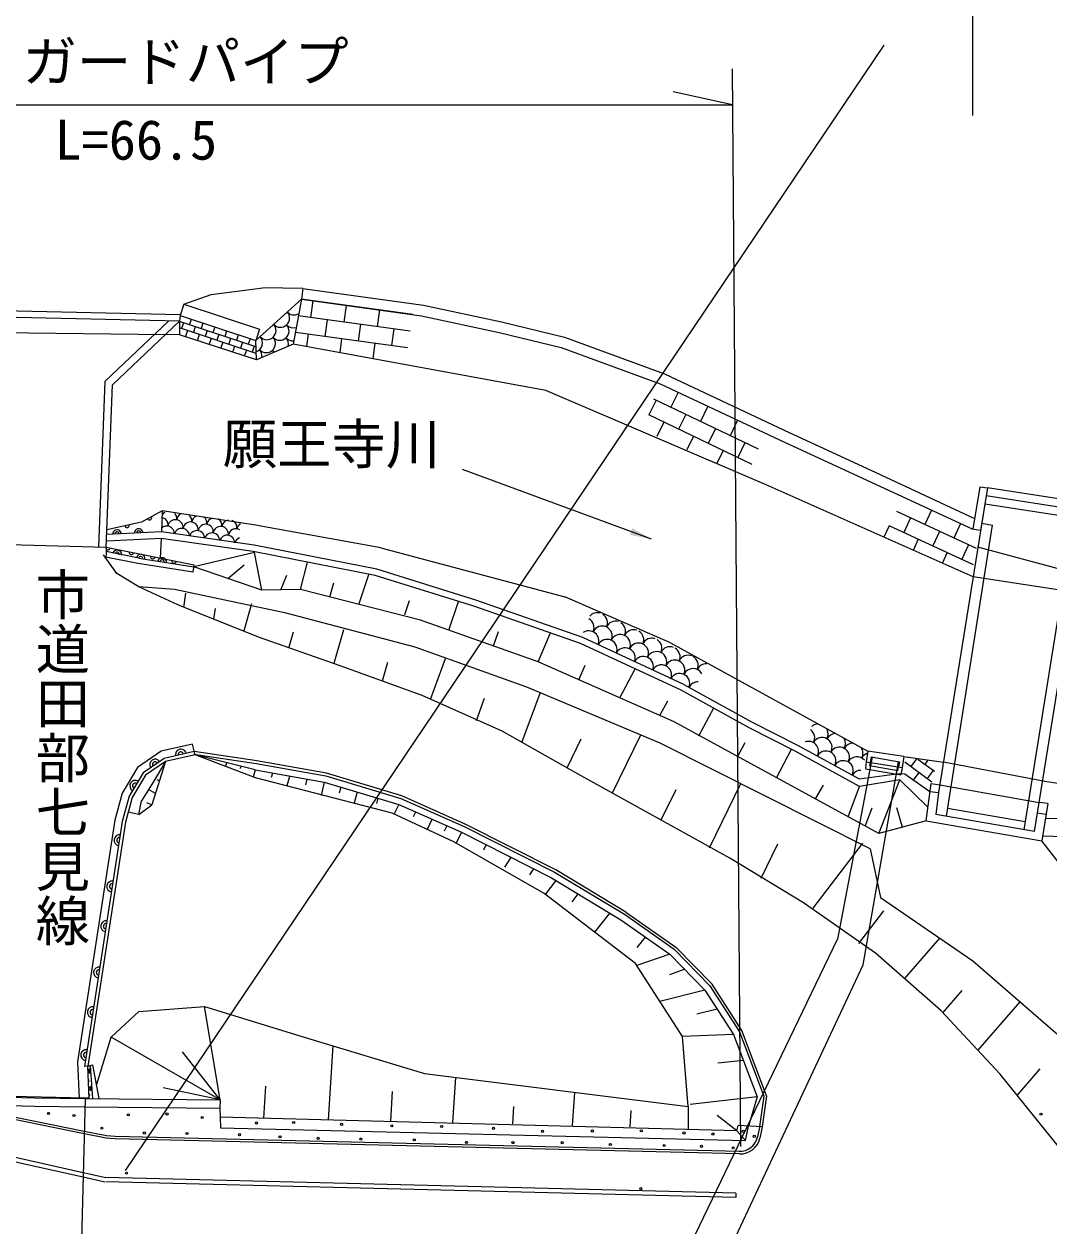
# Model space of a CAD drawing. Units: millimetres, scale not verified. Extents: x 40000 to 680000, y 20000 to 380000.
# Drawn here: x 373001 to 420149, y 290138 to 345424 of the extents above; entities that cross this region are included whole.
import ezdxf
from ezdxf.enums import TextEntityAlignment as Align

# ---------------------------------------------------------------- set-up
doc = ezdxf.new("R2010")
doc.units = ezdxf.units.MM
doc.header["$LTSCALE"] = 1000
for name, color, linetype, lineweight in [('M-BGD', 7, 'Continuous', 25), ('M-BMK-HTXT', 7, 'Continuous', 13), ('M-STR-HTXT', 7, 'Continuous', 13), ('M-STR-STR1', 1, 'Continuous', 13), ('M-STR-STRC', 7, 'Continuous', 13)]:
    doc.layers.add(name, color=color, linetype=linetype, lineweight=lineweight)
doc.styles.add('@ＭＳ ゴシック', font='')
doc.styles.add('ＭＳ ゴシック', font='')
doc.styles.get('@ＭＳ ゴシック').set_extended_font_data('@MS Gothic')
doc.styles.get('ＭＳ ゴシック').set_extended_font_data('MS Gothic')

msp = doc.modelspace()

# ---------------------------------------------------------------- hatches: boundary and pattern name
at = {"layer": 'M-BGD'}
msp.add_hatch(color=256, dxfattribs=at).paths.add_polyline_path([(400872, 321923), (401868, 321734), (400987, 322236)])

# ---------------------------------------------------------------- linework, layer by layer
for p, q in [((380354, 332536), (381602, 332983)), ((381602, 332983), (383982, 333290)), ((385826, 333266), (383982, 333290)), ((385826, 333266), (385758, 332771)), ((385826, 333266), (391373, 332500)), ((380354, 332536), (380183, 332013)), ((380354, 332536), (383835, 331395)), ((385758, 332771), (383664, 330872)), ((385758, 332771), (385377, 330704)), ((390886, 332061), (385746, 332768)), ((385758, 332771), (391285, 332007)), ((386285, 332694), (386180, 331927)), ((387819, 332483), (387714, 331716)), ((389353, 332272), (389247, 331506)), ((391373, 332500), (394968, 331720)), ((380160, 331760), (371985, 331942)), ((371992, 332242), (380198, 332059)), ((379664, 331771), (376725, 328977)), ((377070, 328822), (380160, 331760)), ((380160, 331760), (380157, 331132)), ((380183, 332013), (380160, 331760)), ((380183, 332013), (383664, 330872)), ((383666, 330581), (380204, 331730)), ((380691, 331839), (380610, 331596)), ((390766, 331297), (385618, 332004)), ((386947, 331822), (386841, 331055)), ((390886, 332061), (390886, 332059)), ((391285, 332007), (394857, 331233)), ((394968, 331720), (397862, 331021)), ((371947, 331228), (379508, 331139)), ((383679, 330276), (380196, 331432)), ((380339, 331686), (380249, 331415)), ((380520, 331325), (380431, 331056)), ((380881, 331506), (380791, 331235)), ((381232, 331660), (381151, 331416)), ((381422, 331326), (381332, 331055)), ((381774, 331480), (381693, 331236)), ((382316, 331300), (382235, 331056)), ((383835, 331395), (383664, 330872)), ((383835, 331395), (383664, 330872)), ((390647, 330532), (385489, 331241)), ((388480, 331611), (388375, 330844)), ((390014, 331400), (389909, 330633)), ((394857, 331233), (397717, 330541)), ((380157, 331132), (379508, 331139)), ((383696, 329984), (380157, 331132)), ((381061, 331145), (380974, 330881)), ((381603, 330965), (381517, 330706)), ((381964, 331146), (381874, 330875)), ((382145, 330785), (382060, 330531)), ((382505, 330966), (382416, 330695)), ((382857, 331120), (382776, 330876)), ((383047, 330786), (382957, 330516)), ((383399, 330940), (383318, 330696)), ((383696, 329984), (383664, 330872)), ((385377, 330704), (383696, 329984)), ((397005, 328567), (385377, 330704)), ((386075, 331160), (385998, 330601)), ((387608, 330950), (387522, 330320)), ((389142, 330739), (389046, 330040)), ((397862, 331021), (402464, 329330)), ((382686, 330605), (382603, 330356)), ((383228, 330426), (383147, 330181)), ((383589, 330607), (383499, 330336)), ((397717, 330541), (402271, 328869)), ((383690, 330006), (383690, 330006)), ((376725, 328977), (376433, 321366)), ((402464, 329330), (407972, 326745)), ((376783, 321353), (377070, 328822)), ((407138, 324227), (397005, 328567)), ((402271, 328869), (407761, 326292)), ((403085, 328478), (402758, 327796)), ((402076, 328124), (401749, 327443)), ((406782, 325863), (401977, 328172)), ((406490, 325164), (401747, 327443)), ((403439, 327469), (403112, 326788)), ((404448, 327823), (404121, 327142)), ((402430, 327115), (402111, 326450)), ((404802, 326814), (404475, 326133)), ((405811, 327168), (405483, 326487)), ((407972, 326745), (412185, 324799)), ((403793, 326460), (403492, 325833)), ((407761, 326292), (411974, 324345)), ((405156, 325805), (404873, 325216)), ((406165, 326159), (405837, 325478)), ((401868, 321734), (393175, 324931)), ((406254, 324600), (406254, 324599)), ((412185, 324799), (416726, 322676)), ((416655, 319996), (407138, 324227)), ((411974, 324345), (416647, 322183)), ((416962, 324142), (416647, 322183)), ((416962, 324142), (417318, 324085)), ((417318, 324085), (417002, 322126)), ((421907, 323374), (417318, 324085)), ((417261, 323719), (415073, 310077)), ((421848, 323009), (417261, 323719)), ((379362, 323032), (378406, 322512)), ((379362, 323032), (379323, 322059)), ((383550, 322384), (379362, 323032)), ((416813, 321300), (413150, 322995)), ((414752, 323064), (414444, 322397)), ((417205, 323353), (421295, 322720)), ((421354, 323088), (418988, 308364)), ((419482, 308285), (421907, 323374)), ((378406, 322512), (376814, 322155)), ((389414, 321329), (383550, 322384)), ((412801, 322347), (412555, 321815)), ((416678, 320553), (412797, 322349)), ((413777, 322705), (413468, 322038)), ((415432, 308992), (417555, 322379)), ((416086, 322446), (415777, 321779)), ((417060, 322463), (417555, 322379)), ((379323, 322059), (376806, 321936)), ((383585, 321452), (379323, 322059)), ((415110, 322088), (414802, 321421)), ((417002, 322126), (416601, 322182)), ((376783, 321353), (371634, 321489)), ((376783, 321353), (376775, 321053)), ((380830, 320530), (376783, 321353)), ((379309, 321758), (376794, 321635)), ((379309, 321758), (379263, 320848)), ((383536, 321156), (379309, 321758)), ((389231, 320355), (383585, 321452)), ((389414, 321329), (397877, 319071)), ((414135, 321730), (413896, 321215)), ((416444, 321471), (416136, 320804)), ((421388, 320146), (416883, 321361)), ((377277, 320152), (376656, 321005)), ((376775, 321053), (376771, 320907)), ((378231, 320602), (376771, 320907)), ((378275, 320848), (376778, 321161)), ((378275, 320848), (380816, 320455)), ((383600, 321122), (380816, 320455)), ((389158, 320064), (383536, 321156)), ((383937, 319380), (383600, 321122)), ((385724, 319417), (386044, 320669)), ((415469, 321112), (415238, 320615)), ((378275, 319533), (377277, 320152)), ((380778, 320208), (378231, 320602)), ((380778, 320208), (380830, 320530)), ((383937, 319380), (380816, 320455)), ((382376, 319917), (383132, 320544)), ((388402, 318730), (388885, 320149)), ((393783, 318928), (389231, 320355)), ((384817, 319398), (385097, 320069)), ((387067, 319072), (387257, 319725)), ((393689, 318644), (389158, 320064)), ((416580, 320015), (416580, 320015)), ((421259, 319291), (416655, 319996)), ((380072, 318701), (378275, 319533)), ((379919, 319415), (378275, 319533)), ((385063, 318319), (379919, 319415)), ((380346, 318584), (380449, 319242)), ((385724, 319417), (383937, 319380)), ((391240, 318001), (385724, 319417)), ((402733, 316958), (397877, 319071)), ((383780, 317220), (380072, 318701)), ((381737, 318054), (381812, 318535)), ((383127, 317524), (383479, 318766)), ((390514, 318258), (390733, 318904)), ((392542, 317541), (392990, 318856)), ((398598, 316923), (393689, 318644)), ((398711, 317201), (393783, 318928)), ((390991, 316763), (385063, 318319)), ((396647, 316090), (391240, 318001)), ((385197, 316772), (385394, 317470)), ((387266, 316020), (387705, 317568)), ((394595, 316816), (394823, 317485)), ((396647, 316090), (397213, 317418)), ((387536, 315895), (383780, 317220)), ((403223, 314778), (398598, 316923)), ((403359, 315046), (398711, 317201)), ((402733, 316958), (411813, 311982)), ((396124, 314919), (390991, 316763)), ((391715, 314404), (392386, 316241)), ((391319, 314531), (387536, 315895)), ((389490, 315212), (389733, 316068)), ((402912, 313326), (396647, 316090)), ((398524, 315262), (398812, 315938)), ((400401, 314434), (401108, 315759)), ((395908, 312377), (396739, 314649)), ((402262, 312344), (396124, 314919)), ((406357, 313052), (403223, 314778)), ((403359, 315046), (406497, 313318)), ((394995, 312890), (391319, 314531)), ((393811, 313391), (394187, 314418)), ((402268, 313646), (402609, 314285)), ((404044, 312687), (404730, 313975)), ((412318, 308188), (402912, 313326)), ((408471, 311980), (406357, 313052)), ((406497, 313318), (408611, 312245)), ((398496, 310924), (394995, 312890)), ((397987, 311210), (398634, 312537)), ((400069, 310053), (401375, 312729)), ((405829, 311722), (406175, 312371)), ((379309, 311973), (378223, 311225)), ((380756, 312299), (379309, 311973)), ((380833, 311958), (379452, 311646)), ((380866, 311812), (380756, 312299)), ((380816, 311839), (383684, 311414)), ((383703, 311532), (380833, 311958)), ((411928, 307484), (402262, 312344)), ((407615, 310757), (408312, 312065)), ((411440, 310351), (408471, 311980)), ((408611, 312245), (411425, 310701)), ((411813, 311982), (411737, 311488)), ((413472, 311727), (411813, 311982)), ((379452, 311646), (378484, 310980)), ((379513, 311507), (378595, 310875)), ((379513, 311507), (378881, 309509)), ((379513, 311507), (378935, 310554)), ((380866, 311812), (379513, 311507)), ((383646, 310758), (380866, 311812)), ((383636, 311118), (380866, 311812)), ((382329, 311461), (382262, 311295)), ((382982, 311289), (382933, 311167)), ((383684, 311414), (386884, 310849)), ((386912, 310966), (383703, 311532)), ((411737, 311488), (411713, 311179)), ((411737, 311488), (413396, 311233)), ((411919, 311460), (411894, 311319)), ((411894, 311319), (413198, 311085)), ((411965, 311713), (411919, 311460)), ((413198, 311085), (413229, 311262)), ((413269, 311479), (413229, 311262)), ((413472, 311727), (413396, 311233)), ((413472, 311727), (415296, 311473)), ((413517, 311485), (414764, 310567)), ((413809, 311270), (414068, 311622)), ((414124, 311613), (414890, 311050)), ((414457, 311369), (414583, 311541)), ((419888, 310596), (415296, 311473)), ((378223, 311225), (377508, 310043)), ((378484, 310980), (377833, 309905)), ((378595, 310875), (377972, 309845)), ((383636, 311118), (383548, 310776)), ((383636, 311118), (386814, 310556)), ((389931, 309129), (383646, 310758)), ((384427, 310967), (384377, 310772)), ((385218, 310817), (385094, 310380)), ((386884, 310849), (390341, 309803)), ((390383, 309916), (386912, 310966)), ((405476, 307056), (398496, 310924)), ((411425, 310701), (413263, 310957)), ((411706, 311172), (413336, 310888)), ((413263, 310957), (413521, 310936)), ((413396, 311233), (413336, 310888)), ((413432, 310973), (413432, 310973)), ((413521, 310936), (414668, 310118)), ((413924, 310645), (414182, 310996)), ((414555, 310721), (414830, 311094)), ((378935, 310554), (378412, 309692)), ((379042, 310031), (378732, 310219)), ((379229, 310608), (379133, 310666)), ((386016, 310687), (385942, 310424)), ((386814, 310556), (386673, 309934)), ((386814, 310556), (390236, 309522)), ((387570, 310330), (387505, 310045)), ((402312, 308816), (402993, 310211)), ((404530, 307527), (405973, 310485)), ((409408, 309777), (409776, 310408)), ((410906, 308958), (411440, 310351)), ((413294, 310665), (411440, 310351)), ((412318, 308188), (413294, 310665)), ((413294, 310665), (414579, 309401)), ((414494, 308772), (414726, 310497)), ((414726, 310497), (415129, 310426)), ((415129, 310426), (419696, 309619)), ((424802, 309829), (419854, 310601)), ((377508, 310043), (377177, 308809)), ((377833, 309905), (377520, 308737)), ((377972, 309845), (377667, 308706)), ((378289, 309071), (378412, 309692)), ((388325, 310103), (388189, 309591)), ((389281, 309812), (389217, 309573)), ((390341, 309803), (393248, 308516)), ((393299, 308624), (390383, 309916)), ((414668, 310118), (415073, 310077)), ((415073, 310077), (414938, 309070)), ((420093, 309569), (419696, 309619)), ((378289, 309071), (377798, 309169)), ((378289, 309071), (378881, 309509)), ((378881, 309509), (378647, 309601)), ((392778, 307801), (389931, 309129)), ((390236, 309522), (390035, 309100)), ((390236, 309522), (393120, 308244)), ((391002, 309174), (390898, 308956)), ((411698, 308526), (412018, 309372)), ((413406, 308480), (413145, 309376)), ((419482, 308285), (414938, 309070)), ((415489, 309351), (419048, 308735)), ((419614, 309145), (420008, 309076)), ((420093, 309569), (419817, 307851)), ((377177, 308809), (375460, 297681)), ((377520, 308737), (375782, 297475)), ((377667, 308706), (375936, 297493)), ((391768, 308827), (391553, 308376)), ((391768, 308827), (391553, 308376)), ((392444, 308536), (392330, 308298)), ((393248, 308516), (397407, 306419)), ((397465, 306524), (393299, 308624)), ((414494, 308772), (412318, 308188)), ((414494, 308772), (419817, 307851)), ((424067, 308785), (419982, 308874)), ((393120, 308244), (392864, 307714)), ((393120, 308244), (392880, 307743)), ((393120, 308244), (397262, 306157)), ((419853, 308076), (424050, 307985)), ((396933, 305426), (392778, 307801)), ((394264, 307678), (394140, 307419)), ((406914, 306142), (407679, 307710)), ((409298, 304756), (411580, 307750)), ((411928, 307484), (412398, 305246)), ((421375, 305858), (419817, 307851)), ((395409, 307112), (395096, 306640)), ((408856, 305004), (405476, 307056)), ((396437, 306571), (396248, 306286)), ((397407, 306419), (400621, 304476)), ((400687, 304577), (397465, 306524)), ((397464, 306029), (396980, 305390)), ((397262, 306157), (400457, 304225)), ((401132, 302208), (396933, 305426)), ((398479, 305417), (398199, 305048)), ((412398, 305246), (416640, 302334)), ((412167, 302678), (408856, 305004)), ((411404, 303130), (412550, 304633)), ((399943, 304536), (399240, 303658)), ((400457, 304225), (402712, 302645)), ((400621, 304476), (402908, 302875)), ((400687, 304577), (402986, 302966)), ((401585, 303435), (401185, 302943)), ((413509, 301503), (415131, 303370)), ((402712, 302645), (401186, 302125)), ((402712, 302645), (404320, 300991)), ((402908, 302875), (404556, 301178)), ((404650, 301253), (402986, 302966)), ((415169, 300051), (412167, 302678)), ((403289, 298854), (401132, 302208)), ((403396, 301942), (402691, 301692)), ((416640, 302334), (422245, 297465)), ((404320, 300991), (402251, 300467)), ((404320, 300991), (405644, 298937)), ((404556, 301178), (405913, 299073)), ((406021, 299126), (404650, 301253)), ((415280, 299952), (416162, 300968)), ((378285, 300004), (381305, 300227)), ((381305, 300227), (386034, 298782)), ((382016, 295942), (381305, 300227)), ((416884, 298210), (418821, 300440)), ((377003, 298818), (378285, 300004)), ((404883, 300117), (403955, 299878)), ((417898, 297121), (415169, 300051)), ((407154, 296127), (406021, 299126)), ((376346, 296653), (377003, 298818)), ((382016, 295942), (377003, 298818)), ((386034, 298782), (391423, 297149)), ((405644, 298937), (403289, 298854)), ((403556, 295628), (403289, 298854)), ((405644, 298937), (406724, 296079)), ((405913, 299073), (407031, 296114)), ((382016, 295942), (380289, 298152)), ((387004, 295026), (387216, 298424)), ((375460, 297681), (375530, 296007)), ((376026, 297503), (375782, 297475)), ((375917, 297490), (375981, 296002)), ((375947, 297494), (376026, 297503)), ((376026, 297503), (376153, 297549)), ((376036, 297506), (376148, 296001)), ((376153, 297549), (376446, 295998)), ((406095, 297744), (404910, 297622)), ((391423, 297149), (403556, 295628)), ((392731, 294893), (392861, 296969)), ((420642, 293720), (417898, 297121)), ((418688, 296143), (419750, 297365)), ((382016, 295942), (379403, 296486)), ((384025, 295095), (384117, 296568)), ((371315, 296087), (373487, 296027)), ((371316, 296137), (375810, 296036)), ((373487, 296027), (375809, 296004)), ((375809, 296004), (382016, 295942)), ((375810, 296036), (375948, 296033)), ((382016, 295942), (382012, 295542)), ((389867, 294959), (389952, 296319)), ((398238, 294766), (398333, 296283)), ((406724, 296079), (403647, 295720)), ((406724, 296079), (406333, 294730)), ((407031, 296114), (406840, 294712)), ((407154, 296127), (406959, 294696)), ((375767, 294378), (371297, 295285)), ((371299, 295407), (375770, 294500)), ((373480, 295627), (371306, 295689)), ((375799, 295604), (373480, 295627)), ((382012, 295542), (375799, 295604)), ((382012, 295542), (382025, 295141)), ((395485, 294829), (395535, 295628)), ((400886, 294704), (400933, 295454)), ((403556, 295628), (403547, 294569)), ((382025, 295141), (382042, 294654)), ((405787, 294510), (382025, 295141)), ((405787, 294510), (404880, 295217)), ((405787, 294510), (405852, 294756)), ((406959, 294696), (405852, 294756)), ((406192, 294068), (406333, 294730)), ((406842, 294721), (406730, 294196)), ((406959, 294696), (406848, 294171)), ((376784, 294172), (375767, 294378)), ((375770, 294500), (376799, 294291)), ((376945, 294168), (376784, 294172)), ((376799, 294291), (377193, 294271)), ((377188, 294151), (376945, 294168)), ((405913, 293455), (377188, 294151)), ((377193, 294271), (405916, 293575)), ((382042, 294654), (406192, 294068)), ((406192, 294068), (405787, 294510)), ((371258, 293596), (375721, 292603)), ((371254, 293392), (375715, 292399)), ((375721, 292603), (376768, 292369)), ((375715, 292399), (376724, 292174)), ((405746, 291447), (376763, 292169)), ((405751, 291647), (376768, 292369)), ((405751, 291647), (405746, 291447))]:
    msp.add_line(p, q, dxfattribs=at)
at = {"layer": 'M-BGD', "color": 1}
for p, q in [((412014, 311704), (410420, 303333)), ((411598, 302155), (413220, 311488)), ((411965, 311713), (413269, 311479)), ((392665, 266480), (410420, 303333)), ((394800, 266344), (411598, 302155))]:
    msp.add_line(p, q, dxfattribs=at)
at = {"layer": 'M-BGD'}
for centre in [(374126, 295314), (375297, 295219), (377801, 295250), (379579, 295290), (419780, 295278), (376582, 294638), (381193, 295129), (383695, 294874), (385407, 294899), (387608, 294813), (389923, 294742), (392215, 294715), (394599, 294631), (378539, 294413), (380498, 294390), (382914, 294333), (384774, 294237), (386529, 294171), (388493, 294133), (390951, 294101), (396853, 294494), (399146, 294503), (401401, 294514), (403360, 294417), (404690, 294363), (406091, 294487), (406593, 294263), (393353, 293980), (395497, 293973), (397753, 293965), (399970, 293884), (402447, 293836), (404166, 293797), (405622, 293732), (377712, 292564), (401373, 291854)]:
    msp.add_circle(centre, 50, dxfattribs=at)
for centre, radius, start, end in [((384797, 331898), 423, 222.3778, 42.3778), ((385421, 332467), 423, 222.3778, 297.3435), ((384172, 331328), 423, 222.3778, 42.3778), ((384769, 331300), 423, 222.3778, 42.3778), ((385394, 331870), 423, 222.3778, 284.9171), ((383547, 330758), 423, 289.7222, 42.3778), ((384145, 330731), 423, 222.3778, 42.3778), ((384742, 330703), 423, 347.2859, 42.3778), ((385366, 331273), 423, 222.3778, 273.6586), ((383520, 330161), 423, 350.3541, 42.3778), ((384117, 330133), 423, 27.3383, 42.3778), ((384742, 330703), 423, 222.3778, 238.9974), ((379673, 322674), 351, 124.8264, 155.3671), ((379673, 322674), 351, 351.4569, 41.2208), ((380367, 322569), 351, 119.8816, 171.4569), ((377741, 322363), 100, 192.6658, 12.6658), ((378773, 322712), 100, 208.5423, 28.5423), ((379568, 321980), 351, 0.0788, 135.6163), ((379274, 322379), 351, 351.4569, 77.7899), ((379968, 322275), 351, 351.4569, 171.4569), ((380662, 322170), 351, 351.4569, 171.4569), ((380367, 322569), 351, 351.4569, 46.1657), ((381061, 322465), 351, 114.2852, 171.4569), ((381355, 322066), 351, 351.4569, 171.4569), ((381061, 322465), 351, 351.4569, 51.762), ((381755, 322361), 351, 107.5888, 171.4569), ((381755, 322361), 351, 351.4569, 58.4584), ((382449, 322257), 351, 98.4074, 171.4569), ((382449, 322257), 351, 351.4569, 67.6399), ((383143, 322152), 351, 124.2222, 171.4569), ((377275, 321959), 200, 2.8034, 182.8034), ((377275, 321959), 100, 2.8034, 182.8034), ((378274, 322008), 200, 2.8034, 182.8034), ((378274, 322008), 100, 2.8034, 182.8034), ((380262, 321875), 351, 0.0788, 162.835), ((380956, 321771), 351, 0.0788, 162.835), ((381650, 321667), 351, 0.0788, 162.835), ((382049, 321962), 351, 351.4569, 171.4569), ((382344, 321563), 351, 0.0788, 162.835), ((382743, 321858), 351, 58.1741, 171.4569), ((383038, 321458), 351, 112.0166, 162.835), ((376861, 321337), 100, 168.5028, 348.5028), ((377284, 321032), 200, 348.1794, 168.1794), ((377284, 321032), 100, 348.1794, 168.1794), ((377939, 321118), 100, 168.5028, 348.5028), ((378366, 320834), 200, 351.2057, 171.2057), ((378366, 320834), 100, 351.2057, 171.2057), ((378919, 320918), 100, 168.5028, 348.5028), ((379354, 320681), 200, 351.2057, 171.2057), ((379354, 320681), 100, 351.2057, 171.2057), ((379899, 320719), 100, 168.5028, 348.5028), ((398760, 317663), 462, 334.9153, 61.832), ((399374, 317885), 462, 73.3396, 138.9164), ((399374, 317885), 462, 334.9153, 56.5962), ((400210, 317494), 462, 72.5831, 154.9153), ((398982, 317049), 462, 337.1538, 124.7853), ((399596, 317271), 462, 334.9153, 154.9153), ((400210, 317494), 462, 334.9153, 57.3527), ((401046, 317102), 462, 71.7432, 154.9153), ((401046, 317102), 462, 334.9153, 58.1926), ((399818, 316658), 462, 337.1538, 152.6768), ((400432, 316880), 462, 334.9153, 154.9153), ((401268, 316489), 462, 334.9153, 154.9153), ((401882, 316711), 462, 70.7838, 154.9153), ((401882, 316711), 462, 334.9153, 59.152), ((400654, 316266), 462, 337.1538, 152.6768), ((401490, 315875), 462, 337.1538, 152.6768), ((402104, 316097), 462, 334.9153, 154.9153), ((402718, 316320), 462, 69.6319, 154.9153), ((402718, 316320), 462, 334.9153, 60.3039), ((403554, 315928), 462, 68.0805, 154.9153), ((403554, 315928), 462, 334.9153, 61.8553), ((402326, 315484), 462, 337.1538, 152.6768), ((402940, 315706), 462, 334.9153, 154.9153), ((403776, 315315), 462, 27.747, 154.9153), ((404390, 315537), 462, 88.097, 154.9153), ((403162, 315092), 462, 337.1538, 152.6768), ((403998, 314701), 462, 88.341, 152.6768), ((408915, 312594), 457, 330.8991, 55.4305), ((409537, 312771), 457, 96.7316, 131.6551), ((409537, 312771), 457, 330.8991, 27.1507), ((409092, 311972), 457, 335.4011, 109.2843), ((409714, 312149), 457, 330.8991, 150.8991), ((410336, 312326), 457, 92.8911, 150.8991), ((410336, 312326), 457, 330.8991, 30.9912), ((380216, 311819), 250, 12.709, 192.709), ((380216, 311819), 125, 12.709, 192.709), ((409891, 311527), 457, 335.4011, 146.397), ((410513, 311704), 457, 330.8991, 150.8991), ((411135, 311882), 457, 88.5622, 150.8991), ((411135, 311882), 457, 330.8991, 35.32), ((411933, 311437), 457, 110.8293, 150.8991), ((379033, 311358), 250, 34.5479, 214.5479), ((379033, 311358), 125, 34.5479, 214.5479), ((410690, 311083), 457, 335.4011, 146.397), ((411312, 311260), 457, 40.6895, 150.8991), ((411489, 310638), 457, 90.0642, 146.397), ((378119, 310378), 250, 58.7995, 238.7995), ((378119, 310378), 125, 58.7995, 238.7995), ((377388, 307879), 250, 81.2279, 261.2278), ((377388, 307879), 125, 81.2279, 261.2278), ((377060, 305754), 250, 81.2279, 261.2278), ((377060, 305754), 125, 81.2279, 261.2278), ((376777, 303926), 250, 81.2279, 261.2278), ((376777, 303926), 125, 81.2279, 261.2278), ((376450, 301801), 250, 81.2279, 261.2278), ((376450, 301801), 125, 81.2279, 261.2278), ((376167, 299973), 250, 81.2279, 261.2278), ((376167, 299973), 125, 81.2279, 261.2278), ((375862, 297996), 250, 81.2279, 261.2278), ((375862, 297996), 125, 81.2279, 261.2278), ((376051, 297268), 100, 94.2517, 274.2517), ((376051, 297268), 50, 94.2517, 274.2517), ((375948, 296811), 50, 272.4581, 92.4581), ((376112, 296470), 100, 94.2517, 274.2517), ((376112, 296470), 50, 94.2517, 274.2517), ((375974, 296153), 50, 272.4581, 92.4581), ((405931, 294398), 824, 267.6001, 347.3347), ((405952, 294372), 918, 267.5798, 347.3142), ((405952, 294372), 918, 267.5798, 347.3142)]:
    msp.add_arc(centre, radius, start, end, dxfattribs=at)
at = {"layer": 'M-STR-HTXT'}
for p, q in [((405971, 293786), (405585, 343368)), ((405597, 341712), (402861, 342301)), ((351810, 341712), (405597, 341712))]:
    msp.add_line(p, q, dxfattribs=at)
at = {"layer": 'M-STR-STR1'}
msp.add_line((375809, 296004), (375419, 281005), dxfattribs=at)
at = {"layer": 'M-STR-STRC'}
for p, q in [((416636, 350411), (416636, 341210)), ((412552, 344449), (377650, 292690))]:
    msp.add_line(p, q, dxfattribs=at)

# ---------------------------------------------------------------- texts
at = {"layer": 'M-BGD', "style": 'ＭＳ ゴシック'}
msp.add_text('願王寺川', height=1833, dxfattribs=at).set_placement((387146, 324640), align=Align.BOTTOM_CENTER)
at = {"layer": 'M-BMK-HTXT', "style": '@ＭＳ ゴシック'}
msp.add_text('市道田部七見線', height=1833, rotation=270, dxfattribs=at).set_placement((373286, 302943), align=Align.BOTTOM_RIGHT)
at = {"layer": 'M-STR-HTXT', "style": 'ＭＳ ゴシック'}
for s, p in [('ガードパイプ', (372935, 342228)), ('L=66.5', (374407, 338635))]:
    msp.add_text(s, height=1833, dxfattribs=at).set_placement(p, align=Align.BOTTOM_LEFT)

doc.saveas('drawing.dxf')
